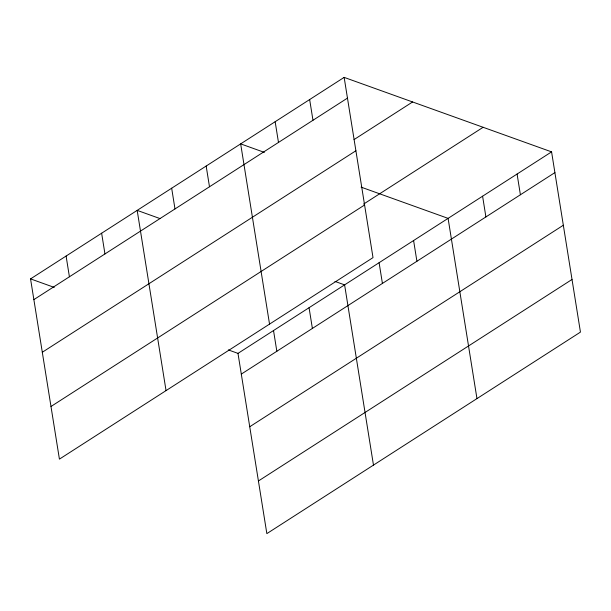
<?xml version="1.0" encoding="UTF-8"?>
<svg xmlns="http://www.w3.org/2000/svg" width="611" height="611" viewBox="0 0 611 611"><rect width="100%" height="100%" fill="white"/><g stroke="black" fill="none" stroke-linecap="round" stroke-linejoin="round"><path stroke-width="0.92" d="M344.146 77.383L373.015 257.621L59.42 459.128L30.55 278.891L344.146 77.383L551.58 151.872L580.45 332.109L266.854 533.617L237.985 353.379L228.331 349.912M33.872 299.619L347.468 98.111M354.036 139.591L412.601 101.961M42.304 352.257L355.9 150.749M363.598 204.097L483.125 127.287M50.988 406.491L364.591 204.983M237.985 353.379L551.58 151.872M241.299 374.108L554.903 172.6M249.731 426.745L563.334 225.238M258.422 480.979L572.018 279.471M264.357 152.391L240.665 143.875L269.535 324.12M361.124 187.142L448.092 218.371L476.962 398.609M159.99 218.57L137.177 210.375L166.047 390.612M334.95 281.404L344.604 284.871L373.474 465.108M30.55 278.891L54.242 287.399M517.082 174.036L520.404 194.764M482.591 196.2L485.905 216.936M413.594 240.535L416.916 261.264M379.103 262.699L382.417 283.435M309.655 99.547L312.977 120.275M309.067 307.707L312.381 328.435M275.156 121.711L278.479 142.439M273.522 330.543L276.844 351.272M206.167 166.047L209.489 186.775M171.668 188.211L174.99 208.939M101.632 233.211L104.955 253.947M66.095 256.055L69.41 276.783"/></g></svg>
